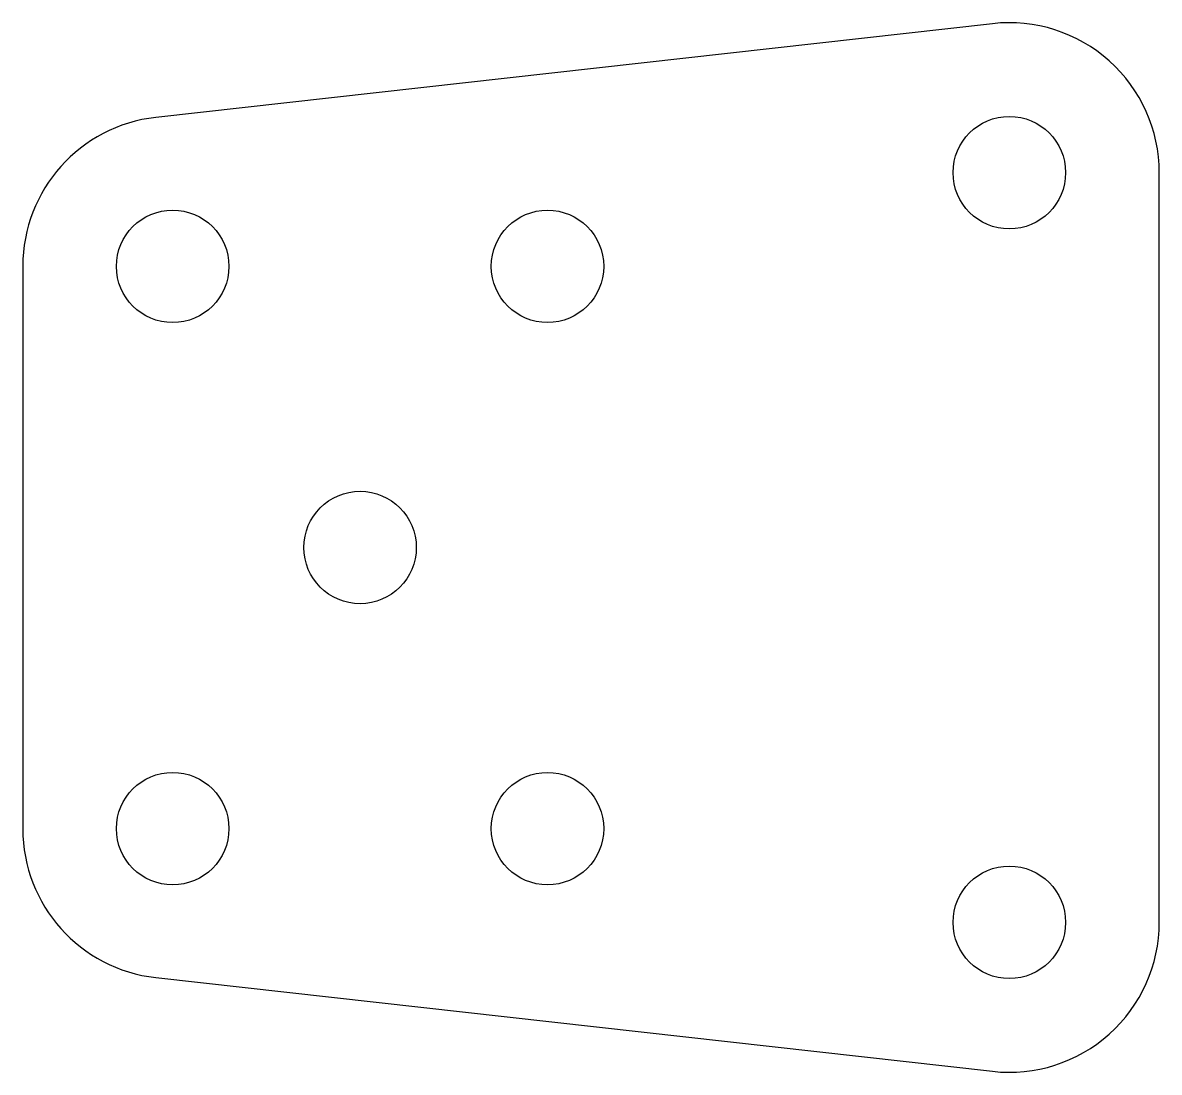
# Model space of a CAD drawing. Header units: millimetres. Extents: x -9 to 21.3, y -14 to 14.
import ezdxf

# ---------------------------------------------------------------- set-up
doc = ezdxf.new("R2010")
doc.units = ezdxf.units.MM

msp = doc.modelspace()

# ---------------------------------------------------------------- linework, layer by layer
msp.add_lwpolyline([(16.875, 13.975), (-5.445, 11.475, 0.381909), (-9, 7.5), (-9, -7.5, 0.381909), (-5.445, -11.475), (16.875, -13.975, 0.447273), (21.321, -10), (21.321, 10, 0.447273)], format="xyb", close=True)
for centre in [(17.321, 10), (-5, 7.5), (5, 7.5), (0, 0), (-5, -7.5), (5, -7.5), (17.321, -10)]:
    msp.add_circle(centre, 1.5)

doc.saveas('drawing.dxf')
